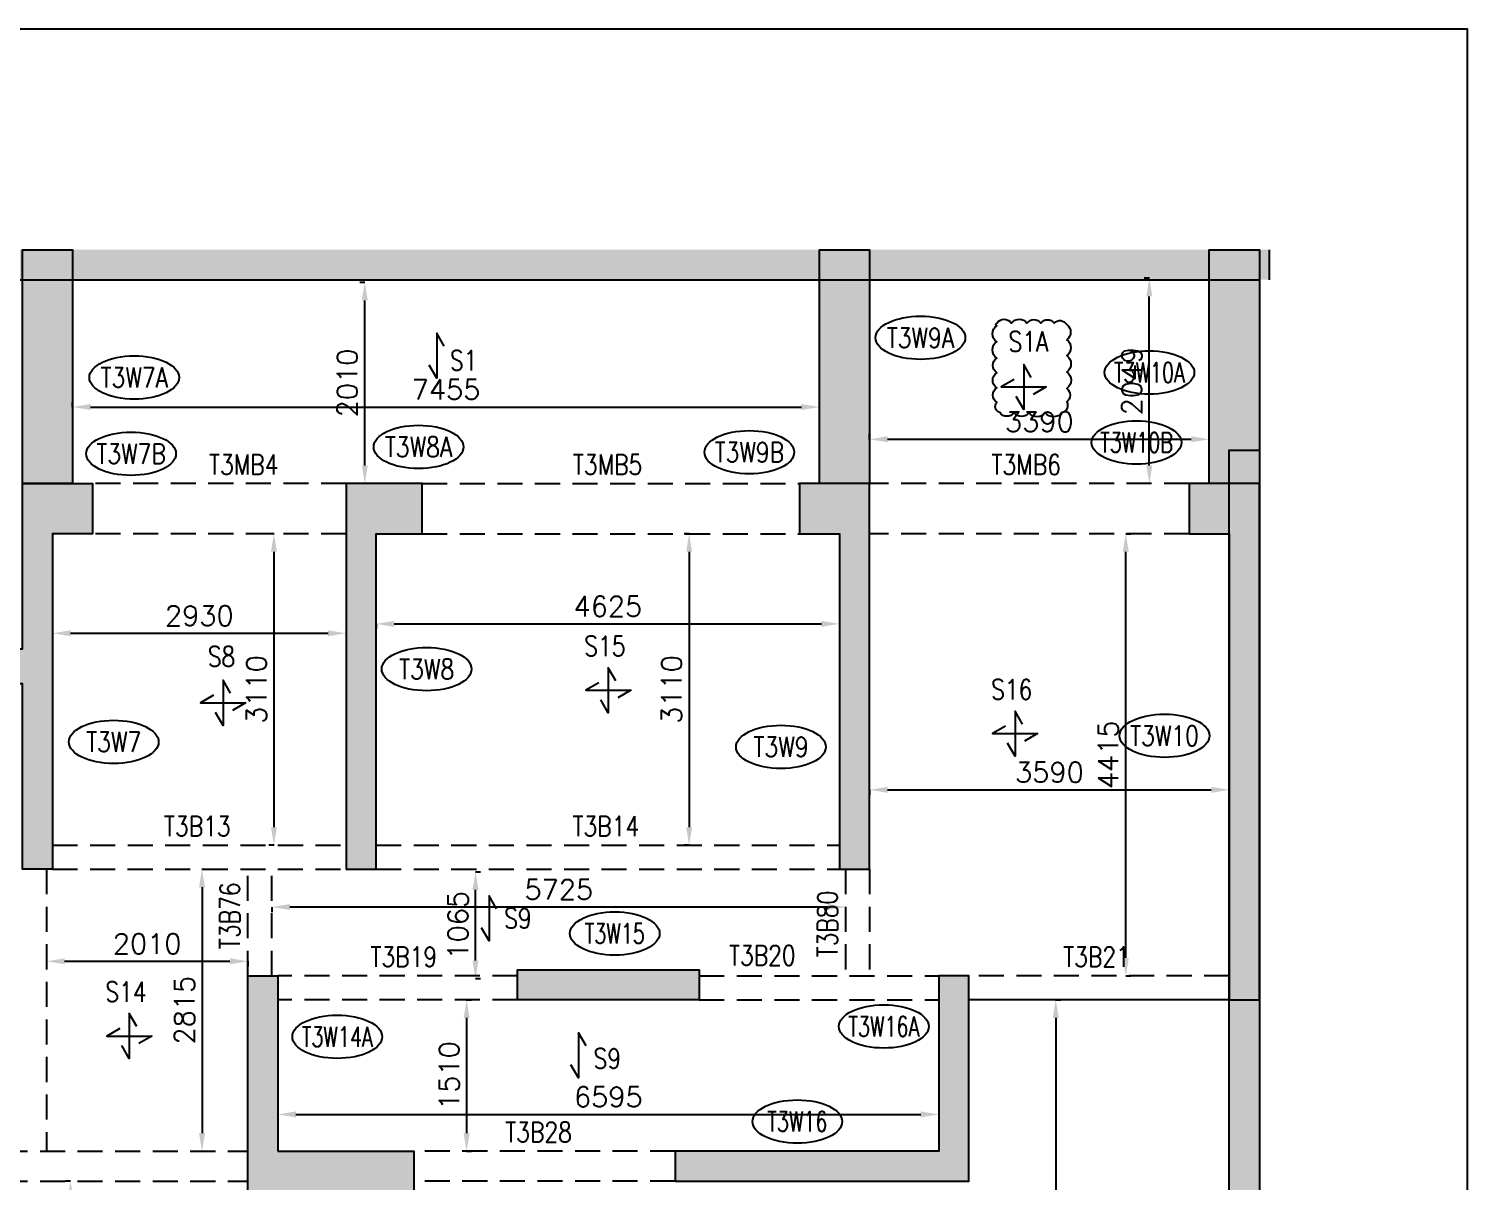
# Model space of a CAD drawing. Header units: millimetres. Extents: x 3105849 to 3692204, y 664613 to 1031566.
# Drawn here: x 3166426 to 3180783, y 689056 to 700563 of the extents above; entities that cross this region are included whole.
import ezdxf
from ezdxf.enums import TextEntityAlignment as Align

# ---------------------------------------------------------------- set-up
doc = ezdxf.new("R2010")
doc.units = ezdxf.units.MM
doc.header["$LTSCALE"] = 100
doc.header["$MEASUREMENT"] = 0
doc.linetypes.add('HIDDEN', pattern=[0.375, 0.25, -0.125])
for name, color, linetype in [('BEAM', 3, 'Continuous'), ('BEAM NO', 3, 'Continuous'), ('CLOUD R1 09.01.2026', 7, 'Continuous'), ('COL', 6, 'Continuous'), ('col solid', 20, 'Continuous'), ('COL-NO TOWR-T3', 8, 'Continuous'), ('POD BEAM', 3, 'Continuous'), ('PODIUM COL', 6, 'Continuous'), ('RET. WALL', 6, 'Continuous'), ('SLABS NO T2', 3, 'Continuous'), ('SYMBOL', 1, 'Continuous')]:
    doc.layers.add(name, color=color, linetype=linetype)
doc.layers.add('RET. WALL HATCH', color=40, linetype='Continuous', lineweight=15)
doc.layers.add('SLAB NO', color=3, linetype='Continuous', lineweight=35)
doc.styles.add('romance', font='romans.shx')
doc.styles.add('ROMANS', font='romans.shx', dxfattribs={"width": 0.8})
doc.dimstyles.new('100T', dxfattribs={"dimtxt": 200, "dimasz": 180, "dimexe": 50, "dimexo": 50, "dimgap": 75, "dimtad": 1, "dimdec": 0, "dimzin": 0, "dimdsep": 46, "dimtxsty": 'romance', "dimcen": 0.09, "dimdle": 150, "dimclrd": 11, "dimclre": 11, "dimclrt": 2, "dimadec": 0, "dimazin": 0, "dimtfac": 1, "dimtdec": 0, "dimtofl": 0, "dimtmove": 0, "dimatfit": 3, "dimfxl": 1, "dimtolj": 1, "dimtzin": 0, "dimarcsym": 0})

# ---------------------------------------------------------------- blocks, each defined once
blk = doc.blocks.new('A$C08c7907b')
at = {"layer": 'COL-NO TOWR-T3', "color": 8}
blk.add_ellipse((-503, 194, 0), major_axis=(448, 0), ratio=0.482829, dxfattribs=at)
at = {"layer": 'COL-NO TOWR-T3', "color": 3, "style": 'ROMANS', "width": 0.8}
blk.add_attdef('12345', text='', height=200, dxfattribs=at).set_placement((-503, 194, 0), align=Align.MIDDLE_CENTER)
blk = doc.blocks.new('A$C6DB00AAD')
at = {"layer": 'SYMBOL', "color": 2, "linetype": 'Continuous'}
blk.add_lwpolyline([(150, 320), (75, 450), (75, 0), (0, 130)], dxfattribs=at)
blk = doc.blocks.new('A$C7B313EF1')
at = {"layer": 'SYMBOL', "color": 2, "linetype": 'Continuous'}
for points in [[(300, 320), (225, 450), (225, 0), (150, 130)], [(130, 300), (0, 225), (450, 225), (320, 150)]]:
    blk.add_lwpolyline(points, dxfattribs=at)
blk = doc.blocks.new('*D2680')
at = {"layer": 'Defpoints', "color": 0, "transparency": 16777216}
for p in [(3170681, 692144, 0), (3170885, 692144), (3170681, 691079, 0)]:
    blk.add_point(p, dxfattribs=at)
at = {"layer": 'SLABS NO T2', "color": 11, "lineweight": -2, "transparency": 16777216}
for p, q in [((3170885, 692144), (3170935, 692144)), ((3170885, 691259), (3170885, 691964)), ((3170885, 691079), (3170935, 691079))]:
    blk.add_line(p, q, dxfattribs=at)
at = {"layer": 'SLABS NO T2', "color": 11, "transparency": 16777216}
for points in [[(3170855, 691964), (3170915, 691964), (3170885, 692144)], [(3170855, 691259), (3170915, 691259), (3170885, 691079)]]:
    blk.add_solid(points, dxfattribs=at)
at = {"layer": 'SLABS NO T2', "color": 2, "transparency": 16777216, "insert": (3170710, 691612), "char_height": 200, "attachment_point": 5, "rotation": 90, "style": 'romance'}
blk.add_mtext('\\A1;1065', dxfattribs=at)
blk = doc.blocks.new('*D2756')
at = {"layer": 'Defpoints', "color": 0, "transparency": 16777216}
for p in [(3174318, 696786), (3166863, 696021, 0), (3174318, 696021, 0)]:
    blk.add_point(p, dxfattribs=at)
at = {"layer": 'SLABS NO T2', "color": 11, "lineweight": -2, "transparency": 16777216}
for p, q in [((3166863, 696786), (3166863, 696836)), ((3167043, 696786), (3174138, 696786)), ((3174318, 696786), (3174318, 696836))]:
    blk.add_line(p, q, dxfattribs=at)
at = {"layer": 'SLABS NO T2', "color": 11, "transparency": 16777216}
for points in [[(3167043, 696816), (3167043, 696756), (3166863, 696786)], [(3174138, 696816), (3174138, 696756), (3174318, 696786)]]:
    blk.add_solid(points, dxfattribs=at)
at = {"layer": 'SLABS NO T2', "color": 2, "transparency": 16777216, "insert": (3170591, 696961), "char_height": 200, "attachment_point": 5, "style": 'romance'}
blk.add_mtext('\\A1;7455', dxfattribs=at)
blk = doc.blocks.new('*D2757')
at = {"layer": 'Defpoints', "color": 0, "transparency": 16777216}
for p in [(3169780, 698031), (3170353, 698031, 0), (3170353, 696021, 0)]:
    blk.add_point(p, dxfattribs=at)
at = {"layer": 'SLABS NO T2', "color": 11, "lineweight": -2, "transparency": 16777216}
for p, q in [((3169781, 698031), (3169730, 698031)), ((3169780, 696201), (3169780, 697851)), ((3169781, 696021), (3169730, 696021))]:
    blk.add_line(p, q, dxfattribs=at)
at = {"layer": 'SLABS NO T2', "color": 11, "transparency": 16777216}
for points in [[(3169750, 697851), (3169810, 697851), (3169780, 698031)], [(3169750, 696201), (3169810, 696201), (3169780, 696021)]]:
    blk.add_solid(points, dxfattribs=at)
at = {"layer": 'SLABS NO T2', "color": 2, "transparency": 16777216, "insert": (3169605, 697026), "char_height": 200, "attachment_point": 5, "rotation": 90, "style": 'romance'}
blk.add_mtext('\\A1;2010', dxfattribs=at)
blk = doc.blocks.new('*D2758')
at = {"layer": 'Defpoints', "color": 0, "transparency": 16777216}
for p in [(3166663, 695521), (3169593, 695521), (3169593, 694527)]:
    blk.add_point(p, dxfattribs=at)
at = {"layer": 'SLABS NO T2', "color": 11, "lineweight": -2, "transparency": 16777216}
for p, q in [((3166663, 694528), (3166663, 694477)), ((3166843, 694527), (3169413, 694527)), ((3169593, 694528), (3169593, 694477))]:
    blk.add_line(p, q, dxfattribs=at)
at = {"layer": 'SLABS NO T2', "color": 11, "transparency": 16777216}
for points in [[(3166843, 694557), (3166843, 694497), (3166663, 694527)], [(3169413, 694557), (3169413, 694497), (3169593, 694527)]]:
    blk.add_solid(points, dxfattribs=at)
at = {"layer": 'SLABS NO T2', "color": 2, "transparency": 16777216, "insert": (3168128, 694702), "char_height": 200, "attachment_point": 5, "style": 'romance'}
blk.add_mtext('\\A1;2930', dxfattribs=at)
blk = doc.blocks.new('*D2759')
at = {"layer": 'Defpoints', "color": 0, "transparency": 16777216}
for p in [(3169593, 695521), (3168873, 692411), (3169593, 692411, 0)]:
    blk.add_point(p, dxfattribs=at)
at = {"layer": 'SLABS NO T2', "color": 11, "lineweight": -2, "transparency": 16777216}
for p, q in [((3168874, 695521), (3168823, 695521)), ((3168873, 695341), (3168873, 692591)), ((3168874, 692411), (3168823, 692411))]:
    blk.add_line(p, q, dxfattribs=at)
at = {"layer": 'SLABS NO T2', "color": 11, "transparency": 16777216}
for points in [[(3168843, 695341), (3168903, 695341), (3168873, 695521)], [(3168843, 692591), (3168903, 692591), (3168873, 692411)]]:
    blk.add_solid(points, dxfattribs=at)
at = {"layer": 'SLABS NO T2', "color": 2, "transparency": 16777216, "insert": (3168698, 693966), "char_height": 200, "attachment_point": 5, "rotation": 90, "style": 'romance'}
blk.add_mtext('\\A1;3110', dxfattribs=at)
blk = doc.blocks.new('*D2760')
at = {"layer": 'Defpoints', "color": 0, "transparency": 16777216}
for p in [(3169893, 695521), (3174518, 695521), (3174518, 694621)]:
    blk.add_point(p, dxfattribs=at)
at = {"layer": 'SLABS NO T2', "color": 11, "lineweight": -2, "transparency": 16777216}
for p, q in [((3169893, 694622), (3169893, 694571)), ((3170073, 694621), (3174338, 694621)), ((3174518, 694622), (3174518, 694571))]:
    blk.add_line(p, q, dxfattribs=at)
at = {"layer": 'SLABS NO T2', "color": 11, "transparency": 16777216}
for points in [[(3170073, 694651), (3170073, 694591), (3169893, 694621)], [(3174338, 694651), (3174338, 694591), (3174518, 694621)]]:
    blk.add_solid(points, dxfattribs=at)
at = {"layer": 'SLABS NO T2', "color": 2, "transparency": 16777216, "insert": (3172206, 694796), "char_height": 200, "attachment_point": 5, "style": 'romance'}
blk.add_mtext('\\A1;4625', dxfattribs=at)
blk = doc.blocks.new('*D2761')
at = {"layer": 'Defpoints', "color": 0, "transparency": 16777216}
for p in [(3174518, 695521), (3173017, 692411), (3174518, 692411, 0)]:
    blk.add_point(p, dxfattribs=at)
at = {"layer": 'SLABS NO T2', "color": 11, "lineweight": -2, "transparency": 16777216}
for p, q in [((3173017, 695521), (3172967, 695521)), ((3173017, 695341), (3173017, 692591)), ((3173017, 692411), (3172967, 692411))]:
    blk.add_line(p, q, dxfattribs=at)
at = {"layer": 'SLABS NO T2', "color": 11, "transparency": 16777216}
for points in [[(3172987, 695341), (3173047, 695341), (3173017, 695521)], [(3172987, 692591), (3173047, 692591), (3173017, 692411)]]:
    blk.add_solid(points, dxfattribs=at)
at = {"layer": 'SLABS NO T2', "color": 2, "transparency": 16777216, "insert": (3172842, 693966), "char_height": 200, "attachment_point": 5, "rotation": 90, "style": 'romance'}
blk.add_mtext('\\A1;3110', dxfattribs=at)
blk = doc.blocks.new('*D2764')
at = {"layer": 'Defpoints', "color": 0, "transparency": 16777216}
for p in [(3166603, 692171), (3168613, 692171, 0), (3168613, 691252)]:
    blk.add_point(p, dxfattribs=at)
at = {"layer": 'SLABS NO T2', "color": 11, "lineweight": -2, "transparency": 16777216}
for p, q in [((3166603, 691253), (3166603, 691202)), ((3166783, 691252), (3168433, 691252)), ((3168613, 691253), (3168613, 691202))]:
    blk.add_line(p, q, dxfattribs=at)
at = {"layer": 'SLABS NO T2', "color": 11, "transparency": 16777216}
for points in [[(3166783, 691282), (3166783, 691222), (3166603, 691252)], [(3168433, 691282), (3168433, 691222), (3168613, 691252)]]:
    blk.add_solid(points, dxfattribs=at)
at = {"layer": 'SLABS NO T2', "color": 2, "transparency": 16777216, "insert": (3167608, 691427), "char_height": 200, "attachment_point": 5, "style": 'romance'}
blk.add_mtext('\\A1;2010', dxfattribs=at)
blk = doc.blocks.new('*D2765')
at = {"layer": 'Defpoints', "color": 0, "transparency": 16777216}
for p in [(3166663, 692171), (3166747, 689356, 0), (3168155, 689356)]:
    blk.add_point(p, dxfattribs=at)
at = {"layer": 'SLABS NO T2', "color": 11, "lineweight": -2, "transparency": 16777216}
for p, q in [((3168154, 692171), (3168205, 692171)), ((3168155, 691991), (3168155, 689536)), ((3168154, 689356), (3168205, 689356))]:
    blk.add_line(p, q, dxfattribs=at)
at = {"layer": 'SLABS NO T2', "color": 11, "transparency": 16777216}
for points in [[(3168125, 691991), (3168185, 691991), (3168155, 692171)], [(3168125, 689536), (3168185, 689536), (3168155, 689356)]]:
    blk.add_solid(points, dxfattribs=at)
at = {"layer": 'SLABS NO T2', "color": 2, "transparency": 16777216, "insert": (3167980, 690764), "char_height": 200, "attachment_point": 5, "rotation": 90, "style": 'romance'}
blk.add_mtext('\\A1;2815', dxfattribs=at)
blk = doc.blocks.new('*D2766')
at = {"layer": 'Defpoints', "color": 0, "transparency": 16777216}
for p in [(3168853, 692171, 0), (3174578, 692171, 0), (3168853, 691794)]:
    blk.add_point(p, dxfattribs=at)
at = {"layer": 'SLABS NO T2', "color": 11, "lineweight": -2, "transparency": 16777216}
for p, q in [((3168853, 691794), (3168853, 691744)), ((3174398, 691794), (3169033, 691794)), ((3174578, 691794), (3174578, 691744))]:
    blk.add_line(p, q, dxfattribs=at)
at = {"layer": 'SLABS NO T2', "color": 11, "transparency": 16777216}
for points in [[(3169033, 691824), (3169033, 691764), (3168853, 691794)], [(3174398, 691824), (3174398, 691764), (3174578, 691794)]]:
    blk.add_solid(points, dxfattribs=at)
at = {"layer": 'SLABS NO T2', "color": 2, "transparency": 16777216, "insert": (3171716, 691969), "char_height": 200, "attachment_point": 5, "style": 'romance'}
blk.add_mtext('\\A1;5725', dxfattribs=at)
blk = doc.blocks.new('*D2767')
at = {"layer": 'Defpoints', "color": 0, "transparency": 16777216}
for p in [(3168913, 690866, 0), (3168913, 689356), (3170796, 689356)]:
    blk.add_point(p, dxfattribs=at)
at = {"layer": 'SLABS NO T2', "color": 11, "lineweight": -2, "transparency": 16777216}
for p, q in [((3170795, 690866), (3170846, 690866)), ((3170796, 690686), (3170796, 689536)), ((3170795, 689356), (3170846, 689356))]:
    blk.add_line(p, q, dxfattribs=at)
at = {"layer": 'SLABS NO T2', "color": 11, "transparency": 16777216}
for points in [[(3170766, 690686), (3170826, 690686), (3170796, 690866)], [(3170766, 689536), (3170826, 689536), (3170796, 689356)]]:
    blk.add_solid(points, dxfattribs=at)
at = {"layer": 'SLABS NO T2', "color": 2, "transparency": 16777216, "insert": (3170621, 690111), "char_height": 200, "attachment_point": 5, "rotation": 90, "style": 'romance'}
blk.add_mtext('\\A1;1510', dxfattribs=at)
blk = doc.blocks.new('*D2768')
at = {"layer": 'Defpoints', "color": 0, "transparency": 16777216}
for p in [(3168913, 690866, 0), (3175508, 690866, 0), (3175508, 689723)]:
    blk.add_point(p, dxfattribs=at)
at = {"layer": 'SLABS NO T2', "color": 11, "lineweight": -2, "transparency": 16777216}
for p, q in [((3168913, 689724), (3168913, 689673)), ((3169093, 689723), (3175328, 689723)), ((3175508, 689724), (3175508, 689673))]:
    blk.add_line(p, q, dxfattribs=at)
at = {"layer": 'SLABS NO T2', "color": 11, "transparency": 16777216}
for points in [[(3169093, 689753), (3169093, 689693), (3168913, 689723)], [(3175328, 689753), (3175328, 689693), (3175508, 689723)]]:
    blk.add_solid(points, dxfattribs=at)
at = {"layer": 'SLABS NO T2', "color": 2, "transparency": 16777216, "insert": (3172211, 689898), "char_height": 200, "attachment_point": 5, "style": 'romance'}
blk.add_mtext('\\A1;6595', dxfattribs=at)
blk = doc.blocks.new('*D2769')
at = {"layer": 'Defpoints', "color": 0, "transparency": 16777216}
for p in [(3178208, 696464), (3174818, 696021, 0), (3178208, 696021, 0)]:
    blk.add_point(p, dxfattribs=at)
at = {"layer": 'SLABS NO T2', "color": 11, "lineweight": -2, "transparency": 16777216}
for p, q in [((3174818, 696463), (3174818, 696514)), ((3174998, 696464), (3178028, 696464)), ((3178208, 696463), (3178208, 696514))]:
    blk.add_line(p, q, dxfattribs=at)
at = {"layer": 'SLABS NO T2', "color": 11, "transparency": 16777216}
for points in [[(3174998, 696494), (3174998, 696434), (3174818, 696464)], [(3178028, 696494), (3178028, 696434), (3178208, 696464)]]:
    blk.add_solid(points, dxfattribs=at)
at = {"layer": 'SLABS NO T2', "color": 2, "transparency": 16777216, "insert": (3176513, 696639), "char_height": 200, "attachment_point": 5, "style": 'romance'}
blk.add_mtext('\\A1;3390', dxfattribs=at)
blk = doc.blocks.new('*D2770')
at = {"layer": 'Defpoints', "color": 0, "transparency": 16777216}
for p in [(3177610, 698071), (3178208, 698071, 0), (3178208, 696021, 0)]:
    blk.add_point(p, dxfattribs=at)
at = {"layer": 'SLABS NO T2', "color": 11, "lineweight": -2, "transparency": 16777216}
for p, q in [((3177611, 698071), (3177560, 698071)), ((3177610, 696201), (3177610, 697891)), ((3177611, 696021), (3177560, 696021))]:
    blk.add_line(p, q, dxfattribs=at)
at = {"layer": 'SLABS NO T2', "color": 11, "transparency": 16777216}
for points in [[(3177580, 697891), (3177640, 697891), (3177610, 698071)], [(3177580, 696201), (3177640, 696201), (3177610, 696021)]]:
    blk.add_solid(points, dxfattribs=at)
at = {"layer": 'SLABS NO T2', "color": 2, "transparency": 16777216, "insert": (3177435, 697046), "char_height": 200, "attachment_point": 5, "rotation": 90, "style": 'romance'}
blk.add_mtext('\\A1;2049', dxfattribs=at)
blk = doc.blocks.new('*D2771')
at = {"layer": 'Defpoints', "color": 0, "transparency": 16777216}
for p in [(3174818, 695521, 0), (3178408, 695521), (3178408, 692964)]:
    blk.add_point(p, dxfattribs=at)
at = {"layer": 'SLABS NO T2', "color": 11, "lineweight": -2, "transparency": 16777216}
for p, q in [((3174818, 692965), (3174818, 692914)), ((3174998, 692964), (3178228, 692964)), ((3178408, 692965), (3178408, 692914))]:
    blk.add_line(p, q, dxfattribs=at)
at = {"layer": 'SLABS NO T2', "color": 11, "transparency": 16777216}
for points in [[(3174998, 692994), (3174998, 692934), (3174818, 692964)], [(3178228, 692994), (3178228, 692934), (3178408, 692964)]]:
    blk.add_solid(points, dxfattribs=at)
at = {"layer": 'SLABS NO T2', "color": 2, "transparency": 16777216, "insert": (3176613, 693139), "char_height": 200, "attachment_point": 5, "style": 'romance'}
blk.add_mtext('\\A1;3590', dxfattribs=at)
blk = doc.blocks.new('*D2772')
at = {"layer": 'Defpoints', "color": 0, "transparency": 16777216}
for p in [(3174818, 695521, 0), (3177375, 695521), (3174818, 691106, 0)]:
    blk.add_point(p, dxfattribs=at)
at = {"layer": 'SLABS NO T2', "color": 11, "lineweight": -2, "transparency": 16777216}
for p, q in [((3177374, 695521), (3177425, 695521)), ((3177375, 691286), (3177375, 695341)), ((3177374, 691106), (3177425, 691106))]:
    blk.add_line(p, q, dxfattribs=at)
at = {"layer": 'SLABS NO T2', "color": 11, "transparency": 16777216}
for points in [[(3177345, 695341), (3177405, 695341), (3177375, 695521)], [(3177345, 691286), (3177405, 691286), (3177375, 691106)]]:
    blk.add_solid(points, dxfattribs=at)
at = {"layer": 'SLABS NO T2', "color": 2, "transparency": 16777216, "insert": (3177200, 693314), "char_height": 200, "attachment_point": 5, "rotation": 90, "style": 'romance'}
blk.add_mtext('\\A1;4415', dxfattribs=at)
blk = doc.blocks.new('*D2774')
at = {"layer": 'Defpoints', "color": 0, "transparency": 16777216}
for p in [(3175808, 690866, 0), (3175808, 682206, 0), (3176676, 682206)]:
    blk.add_point(p, dxfattribs=at)
at = {"layer": 'SLABS NO T2', "color": 11, "lineweight": -2, "transparency": 16777216}
for p, q in [((3176675, 690866), (3176726, 690866)), ((3176676, 690686), (3176676, 682386)), ((3176675, 682206), (3176726, 682206))]:
    blk.add_line(p, q, dxfattribs=at)
at = {"layer": 'SLABS NO T2', "color": 11, "transparency": 16777216}
for points in [[(3176646, 690686), (3176706, 690686), (3176676, 690866)], [(3176646, 682386), (3176706, 682386), (3176676, 682206)]]:
    blk.add_solid(points, dxfattribs=at)
at = {"layer": 'SLABS NO T2', "color": 2, "transparency": 16777216, "insert": (3176501, 686536), "char_height": 200, "attachment_point": 5, "rotation": 90, "style": 'romance'}
blk.add_mtext('\\A1;8660', dxfattribs=at)
blk = doc.blocks.new('*D2783')
at = {"layer": 'Defpoints', "color": 0, "transparency": 16777216}
for p in [(3163135, 689183, 0), (3168585, 689183, 0), (3168585, 688324)]:
    blk.add_point(p, dxfattribs=at)
at = {"layer": 'SLABS NO T2', "color": 11, "lineweight": -2, "transparency": 16777216}
for p, q in [((3163135, 688325), (3163135, 688274)), ((3163315, 688324), (3168405, 688324)), ((3168585, 688325), (3168585, 688274))]:
    blk.add_line(p, q, dxfattribs=at)
at = {"layer": 'SLABS NO T2', "color": 11, "transparency": 16777216}
for points in [[(3163315, 688354), (3163315, 688294), (3163135, 688324)], [(3168405, 688354), (3168405, 688294), (3168585, 688324)]]:
    blk.add_solid(points, dxfattribs=at)
at = {"layer": 'SLABS NO T2', "color": 2, "transparency": 16777216, "insert": (3165860, 688499), "char_height": 200, "attachment_point": 5, "style": 'romance'}
blk.add_mtext('\\A1;5450', dxfattribs=at)
blk = doc.blocks.new('*D2784')
at = {"layer": 'Defpoints', "color": 0, "transparency": 16777216}
for p in [(3168613, 689056, 0), (3166843, 686655), (3168613, 686655)]:
    blk.add_point(p, dxfattribs=at)
at = {"layer": 'SLABS NO T2', "color": 11, "lineweight": -2, "transparency": 16777216}
for p, q in [((3166844, 689056), (3166793, 689056)), ((3166843, 688876), (3166843, 686835)), ((3166844, 686655), (3166793, 686655))]:
    blk.add_line(p, q, dxfattribs=at)
at = {"layer": 'SLABS NO T2', "color": 11, "transparency": 16777216}
for points in [[(3166813, 688876), (3166873, 688876), (3166843, 689056)], [(3166813, 686835), (3166873, 686835), (3166843, 686655)]]:
    blk.add_solid(points, dxfattribs=at)
at = {"layer": 'SLABS NO T2', "color": 2, "transparency": 16777216, "insert": (3166668, 687856), "char_height": 200, "attachment_point": 5, "rotation": 90, "style": 'romance'}
blk.add_mtext('\\A1;2401', dxfattribs=at)

msp = doc.modelspace()

# ---------------------------------------------------------------- hatches: boundary and pattern name
at = {"layer": 'col solid'}
h = msp.add_hatch(color=256, dxfattribs=at)
h.dxf.hatch_style = 1
h.paths.add_polyline_path([(3166363.1, 696021.4), (3166363.1, 698356.4), (3166863.1, 698356.4), (3166863.1, 696021.4)])
h = msp.add_hatch(color=256, dxfattribs=at)
h.dxf.hatch_style = 1
h.paths.add_polyline_path([(3174318.3, 696021.4), (3174318.3, 698356.4), (3174818.3, 698356.4), (3174818.3, 696021.4)])
h = msp.add_hatch(color=256, dxfattribs=at)
h.dxf.hatch_style = 1
h.paths.add_polyline_path([(3178208.1, 696021.4), (3178208.1, 698356.4), (3178708.1, 698356.4), (3178708.1, 696021.4)])
h = msp.add_hatch(color=256, dxfattribs=at)
h.dxf.hatch_style = 1
h.paths.add_polyline_path([(3166663.1, 692171.4), (3166363.1, 692171.4), (3166363.1, 694021.4), (3166038.1, 694021.4), (3166038.1, 694371.4), (3166363.1, 694371.4), (3166363.1, 696021.4), (3167063.1, 696021.4), (3167063.1, 695521.4), (3166663.1, 695521.4)])
h = msp.add_hatch(color=256, dxfattribs=at)
h.dxf.hatch_style = 1
h.paths.add_polyline_path([(3169893.1, 692171.4), (3169893.1, 695521.4), (3170353.1, 695521.4), (3170353.1, 696021.4), (3169593.1, 696021.4), (3169593.1, 692171.4)])
h = msp.add_hatch(color=256, dxfattribs=at)
h.dxf.hatch_style = 1
h.paths.add_polyline_path([(3174818.1, 692171.4), (3174818.1, 696021.4), (3174118.1, 696021.4), (3174118.1, 695521.4), (3174518.1, 695521.4), (3174518.1, 692171.4)])
h = msp.add_hatch(color=256, dxfattribs=at)
h.dxf.hatch_style = 1
h.paths.add_polyline_path([(3178408.1, 695521.4), (3178408.1, 690866.4), (3178708.1, 690866.4), (3178708.1, 696021.4), (3178008.1, 696021.4), (3178008.1, 695521.4)])
h = msp.add_hatch(color=256, dxfattribs=at)
h.dxf.hatch_style = 1
h.paths.add_polyline_path([(3171303.1, 690866.4), (3171303.1, 691166.4), (3173118.1, 691166.4), (3173118.1, 690866.4)])
h = msp.add_hatch(color=256, dxfattribs=at)
h.dxf.hatch_style = 1
h.paths.add_polyline_path([(3168913.1, 689356.4), (3170268.1, 689356.4), (3170268.1, 688706.4), (3168613.1, 688706.4), (3168613.1, 691106.4), (3168913.1, 691106.4)])
h = msp.add_hatch(color=256, dxfattribs=at)
h.dxf.hatch_style = 1
h.paths.add_polyline_path([(3172878.1, 689056.4), (3175808.1, 689056.4), (3175808.1, 691106.4), (3175508.1, 691106.4), (3175508.1, 689356.4), (3172878.1, 689356.4)])
at = {"layer": 'RET. WALL HATCH'}
h = msp.add_hatch(color=256, dxfattribs=at)
h.dxf.hatch_style = 1
h.paths.add_polyline_path([(3178808.1, 698356.5), (3163162.9, 698356.4), (3163162.9, 698056.4), (3178808.1, 698056.5)])
h = msp.add_hatch(color=256, dxfattribs=at)
h.dxf.hatch_style = 1
h.paths.add_polyline_path([(3178708.1, 696356.4), (3178708.1, 678251.4), (3178408.1, 678251.4), (3178408.1, 696356.4)])

# ---------------------------------------------------------------- linework, layer by layer
at = {"layer": 'BEAM', "linetype": 'HIDDEN', "ltscale": 10}
for p, q in [((3169593.1, 696021.4), (3167062.3, 696021.4, 0.3)), ((3170353.1, 696021.4, 0.3), (3174118.1, 696021.4, 0.3)), ((3178008.1, 696021.4, 0.3), (3174818.1, 696021.4, 0.3)), ((3169593.1, 695521.4), (3167062.3, 695521.4, 0.3)), ((3170353.1, 695521.4, 0.3), (3174118.1, 695521.4, 0.3)), ((3178008.1, 695521.4, 0.3), (3174818.1, 695521.4, 0.3)), ((3166663.1, 692411.4, 0.3), (3169593.1, 692411.4, 0.3)), ((3169893.1, 692411.4, 0.3), (3174518.1, 692411.4, 0.3)), ((3166603.1, 692171.4), (3166603.1, 689356.4, 0.2)), ((3166663, 692171.4), (3169593.1, 692171.4)), ((3168613.1, 691106.4, 0.3), (3168613.1, 692171.4, 0.3)), ((3168853.1, 691106.4, 0.3), (3168853.1, 692171.4, 0.3)), ((3169893.1, 692171.4, 0.3), (3174518.9, 692171.4)), ((3174578.1, 692171.4, 0.3), (3174578.1, 691106.4, 0.3)), ((3174818.1, 692171.4, 0.3), (3174818.1, 691106.4, 0.3)), ((3171303.1, 691106.4, 0.3), (3168913.1, 691106.4)), ((3173118.1, 691106.4, 0.3), (3175508.1, 691106.4)), ((3178408.1, 691106.4, 0.3), (3175808.1, 691106.4, 0.3)), ((3171303.1, 690866.4, 0.3), (3168913.1, 690866.4, 0.3)), ((3173118.1, 690866.4, 0.3), (3175508.1, 690866.4, 0.3)), ((3163163.1, 689356.4, 0), (3168613.1, 689356.4, 0.3)), ((3172878.1, 689356.4, 0.3), (3170268.1, 689356.4, 0.3)), ((3163163.1, 689056.4, 0.3), (3168613.1, 689056.4, 0.3))]:
    msp.add_line(p, q, dxfattribs=at)
at = {"layer": 'BEAM'}
msp.add_line((3178408.1, 690866.4, 0.3), (3175808.1, 690866.4, 0.3), dxfattribs=at)
at = {"layer": 'CLOUD R1 09.01.2026'}
msp.add_lwpolyline([(3176086.4, 697623, -0.5206), (3176235.5, 697623, -0.5206), (3176389.1, 697623, -0.5206), (3176526.4, 697623, -0.5206), (3176660.5, 697623, -0.5206), (3176785.3, 697609.8, -0.5206), (3176785.3, 697458.1, -0.5206), (3176785.3, 697299.5, -0.5206), (3176785.3, 697135.6, -0.5206), (3176785.3, 696970.3, -0.5206), (3176785.3, 696836.5, -0.5206), (3176736.2, 696730.1, -0.5206), (3176570.7, 696730.1, -0.5206), (3176409.9, 696730.1, -0.5206), (3176258.6, 696730.1, -0.5206), (3176116.7, 696730.1, -0.5206), (3176086.4, 696833.5, -0.5206), (3176086.4, 696977.4, -0.5206), (3176086.4, 697128.6, -0.5206), (3176086.4, 697274.5, -0.5206), (3176086.4, 697438.5, -0.5206), (3176086.4, 697596.6, -0.5206), (3176086.4, 697623, -0.5206)], format="xyb", close=True, dxfattribs=at)
at = {"layer": 'COL', "elevation": 0}
for points in [[(3166363.1, 696021.4), (3166363.1, 698356.4), (3166863.1, 698356.4), (3166863.1, 696021.4)], [(3174318.3, 696021.4), (3174318.3, 698356.4), (3174818.3, 698356.4), (3174818.3, 696021.4)]]:
    msp.add_lwpolyline(points, close=True, dxfattribs=at)
at = {"layer": 'COL'}
for points in [[(3166663.1, 692171.4), (3166363.1, 692171.4), (3166363.1, 694021.4), (3166038.1, 694021.4), (3166038.1, 694371.4), (3166363.1, 694371.4), (3166363.1, 696021.4), (3167063.1, 696021.4), (3167063.1, 695521.4), (3166663.1, 695521.4)], [(3174818.1, 692171.4), (3174818.1, 696021.4), (3174118.1, 696021.4), (3174118.1, 695521.4), (3174518.1, 695521.4), (3174518.1, 692171.4)], [(3178408.1, 695521.4), (3178408.1, 690866.4), (3178708.1, 690866.4), (3178708.1, 696021.4), (3178008.1, 696021.4), (3178008.1, 695521.4)], [(3171303.1, 690866.4), (3171303.1, 691166.4), (3173118.1, 691166.4), (3173118.1, 690866.4)], [(3168913.1, 689356.4), (3170268.1, 689356.4), (3170268.1, 688706.4), (3168613.1, 688706.4), (3168613.1, 691106.4), (3168913.1, 691106.4)], [(3172878.1, 689056.4), (3175808.1, 689056.4), (3175808.1, 691106.4), (3175508.1, 691106.4), (3175508.1, 689356.4), (3172878.1, 689356.4)]]:
    msp.add_lwpolyline(points, close=True, dxfattribs=at)
msp.add_lwpolyline([(3169893.1, 692171.4), (3169893.1, 695521.4), (3170353.1, 695521.4), (3170353.1, 696021.4), (3169593.1, 696021.4), (3169593.1, 692171.4), (3169893.1, 692171.4)], dxfattribs=at)
at = {"layer": 'POD BEAM', "linetype": 'HIDDEN', "ltscale": 10}
msp.add_line((3172878.1, 689056.4, 0.3), (3170268.1, 689056.4, 0.3), dxfattribs=at)
at = {"layer": 'PODIUM COL', "elevation": 0}
msp.add_lwpolyline([(3178208.1, 696021.4), (3178208.1, 698356.4), (3178708.1, 698356.4), (3178708.1, 696021.4)], close=True, dxfattribs=at)
at = {"layer": 'RET. WALL', "elevation": -0.3}
for points in [[(3163162.9, 698356.4), (3163162.9, 698056.4), (3178708.1, 698056.5)], [(3178808.1, 698056.5), (3178808.1, 698056.5), (3178808.1, 698356.5)]]:
    msp.add_lwpolyline(points, dxfattribs=at)
msp.add_lwpolyline([(3178708.1, 696356.4), (3178708.1, 678251.4), (3178408.1, 678251.4), (3178408.1, 696356.4)], close=True, dxfattribs=at)
at = {"layer": 'SLABS NO T2', "color": 7}
msp.add_lwpolyline([(3138759.5, 700562.8), (3180783, 700562.8), (3180783, 664612.9), (3138759.5, 664612.9)], close=True, dxfattribs=at)

# ---------------------------------------------------------------- block references
at = {"layer": 'COL-NO TOWR-T3'}
for p, values in [((3175828.4, 697283.8, 0), {'12345': 'T3W9A'}), ((3167982, 696886.7, 0), {'12345': 'T3W7A'}), ((3170819.5, 696193.3, 0), {'12345': 'T3W8A'}), ((3167949.7, 696125.8, 0), {'12345': 'T3W7B'}), ((3174120.9, 696140.3, 0), {'12345': 'T3W9B'}), ((3170900.1, 693975.8, 0), {'12345': 'T3W8'}), ((3167776.6, 693248.5, 0.3), {'12345': 'T3W7'}), ((3174436.6, 693198.2, 0), {'12345': 'T3W9'}), ((3178264.7, 693309.9, 0), {'12345': 'T3W10'})]:
    msp.add_blockref('A$C08c7907b', p, dxfattribs=at).add_auto_attribs(values)
ref = msp.add_blockref('A$C08c7907b', (3178113.4, 696936.8, 0), dxfattribs=at)
ref.add_attrib('12345', 'T3W10A', dxfattribs={"color": 3, "height": 200, "style": 'ROMANS', "width": 0.7}).set_placement((3177610.3, 697130.6), align=Align.MIDDLE_CENTER)
ref = msp.add_blockref('A$C08c7907b', (3177985.2, 696237.8, -0.4), dxfattribs=at)
ref.add_attrib('12345', 'T3W10B', dxfattribs={"color": 3, "height": 200, "style": 'ROMANS', "width": 0.7}).set_placement((3177482, 696431.7, -0.4), align=Align.MIDDLE_CENTER)
ref = msp.add_blockref('A$C08c7907b', (3172777.6, 691335.6, 0), dxfattribs=at)
ref.add_attrib('12345', 'T3W15', dxfattribs={"color": 3, "height": 200, "style": 'ROMANS', "width": 0.7}).set_placement((3172274.5, 691529.5), align=Align.MIDDLE_CENTER)
ref = msp.add_blockref('A$C08c7907b', (3175463.2, 690407.4, 0), dxfattribs=at)
ref.add_attrib('12345', 'T3W16A', dxfattribs={"color": 3, "height": 200, "style": 'ROMANS', "width": 0.7}).set_placement((3174960.1, 690601.2), align=Align.MIDDLE_CENTER)
ref = msp.add_blockref('A$C08c7907b', (3170007.9, 690304.4, 0), dxfattribs=at)
ref.add_attrib('12345', 'T3W14A', dxfattribs={"color": 3, "height": 200, "style": 'ROMANS', "width": 0.7}).set_placement((3169504.8, 690498.2), align=Align.MIDDLE_CENTER)
ref = msp.add_blockref('A$C08c7907b', (3174599.8, 689457.7, 0), dxfattribs=at)
ref.add_attrib('12345', 'T3W16', dxfattribs={"color": 3, "height": 200, "style": 'ROMANS', "width": 0.7}).set_placement((3174096.7, 689651.6), align=Align.MIDDLE_CENTER)
at = {"layer": 'SYMBOL', "linetype": 'ByBlock'}
for name, p in [('A$C6DB00AAD', (3170423.5, 697074.6)), ('A$C7B313EF1', (3176131.4, 696761.8)), ('A$C7B313EF1', (3171984.3, 693733.2)), ('A$C7B313EF1', (3168139.9, 693607.6)), ('A$C7B313EF1', (3176044.9, 693300)), ('A$C6DB00AAD', (3170945.9, 691456.7, 0)), ('A$C7B313EF1', (3167204.2, 690280.7)), ('A$C6DB00AAD', (3171837.7, 690088))]:
    msp.add_blockref(name, p, dxfattribs=at)

# ---------------------------------------------------------------- texts
at = {"layer": 'BEAM NO', "ltscale": 50, "style": 'ROMANS', "width": 0.8}
for s, p in [('T3MB4', (3168225.1, 696110.9, -0.1)), ('T3MB5', (3171857.2, 696110.9, 0)), ('T3MB6', (3176034.7, 696110.9, 0)), ('T3B13', (3167775.4, 692500.9, 0)), ('T3B14', (3171852.9, 692500.9, 0)), ('T3B19', (3169835.6, 691196.7, -0.2)), ('T3B20', (3173414.9, 691211.2, -0.2)), ('T3B21', (3176750.3, 691196.7, -0.1)), ('T3B28', (3171181.6, 689446.7, -0.1))]:
    msp.add_text(s, height=200, dxfattribs=at).set_placement(p)
for s, p in [('T3B76', (3168533.2, 691374.4, -0.7)), ('T3B80', (3174498.2, 691291.6, -0.7))]:
    msp.add_text(s, height=200, rotation=90, dxfattribs=at).set_placement(p)
at = {"layer": 'SLAB NO', "ltscale": 50, "style": 'ROMANS', "width": 0.8}
for s, p in [('S1A', (3176204.4, 697339.2, -1)), ('S1', (3170629.7, 697151.5, -1)), ('S15', (3171970.2, 694299.5, -1)), ('S8', (3168212.7, 694194.9, -1)), ('S16', (3176030.8, 693866.3, -1)), ('S9', (3171170.9, 691581.4, -1)), ('S14', (3167190.1, 690847, -1)), ('S9', (3172062.8, 690181.2, -1))]:
    msp.add_text(s, height=200, dxfattribs=at).set_placement(p)

# ---------------------------------------------------------------- dimensions: what is measured, and where the dimension line sits
at = {"layer": 'SLABS NO T2'}
for base, p1, p2, picture, middle in [((3177610.3, 698070.7), (3178208.1, 696021.4, 0), (3178208.1, 698070.7, 0), '*D2770', (3177435.3, 697046)), ((3169780.1, 698031.2), (3170353.1, 696021.4, 0.3), (3170353.1, 698031.2, 0.3), '*D2757', (3169605.1, 697026.3)), ((3168872.8, 692411.4), (3169593.1, 695521.4), (3169593.1, 692411.4, 0.3), '*D2759', (3168697.8, 693966.4)), ((3173016.6, 692411.4), (3174518.1, 695521.4), (3174518.1, 692411.4, 0.3), '*D2761', (3172841.6, 693966.4)), ((3177374.8, 695521.4), (3174818.1, 691106.4, 0.3), (3174818.1, 695521.4, 0.3), '*D2772', (3177199.8, 693313.9)), ((3168155.1, 689356.4), (3166663.1, 692171.4), (3166746.8, 689356.4, 0.2), '*D2765', (3167980.1, 690763.9)), ((3170885.5, 692144.3), (3170681.2, 691079.3, 0.3), (3170681.2, 692144.3, 0.3), '*D2680', (3170710.5, 691611.8)), ((3170795.8, 689356.4), (3168913.1, 690866.4, 0.3), (3168913.1, 689356.4), '*D2767', (3170620.8, 690111.4)), ((3176675.5, 682206.4), (3175808.1, 690866.4, 0.3), (3175808.1, 682206.4, 0.3), '*D2774', (3176500.5, 686536.4)), ((3166843, 686655.4), (3168613.1, 689056.4, 0.3), (3168613.2, 686655.4), '*D2784', (3166668, 687855.9))]:
    dim = msp.add_linear_dim(base=base, p1=p1, p2=p2, angle=90, dimstyle='100T', override={"dimfxl": 0.75, "dimfxlon": 1}, dxfattribs=at)
    dim.commit()
    dim.dimension.update_dxf_attribs({"geometry": picture, "text_midpoint": middle})
for base, p1, p2, picture, middle in [((3174318.3, 696786.4), (3166863.1, 696021.4, 0), (3174318.3, 696021.4, 0), '*D2756', (3170590.7, 696961.4)), ((3178208.1, 696463.7), (3174818.1, 696021.4, 0.3), (3178208.1, 696021.4, 0), '*D2769', (3176513.1, 696638.7)), ((3169593.1, 694526.8), (3166663.1, 695521.4), (3169593.1, 695521.4), '*D2758', (3168128.1, 694701.8)), ((3174518.1, 694621.5), (3169893.1, 695521.4), (3174518.1, 695521.4), '*D2760', (3172205.6, 694796.5)), ((3178408.1, 692963.8), (3174818.1, 695521.4, 0.3), (3178408.1, 695521.4), '*D2771', (3176613.1, 693138.8)), ((3168613.1, 691252.4), (3166603.1, 692171.4), (3168613.1, 692171.4, 0.3), '*D2764', (3167608.1, 691427.4)), ((3168853.1, 691793.6), (3174578.1, 692171.4, 0.3), (3168853.1, 692171.4, 0.3), '*D2766', (3171715.6, 691968.6)), ((3175508.1, 689723.5), (3168913.1, 690866.4, 0.3), (3175508.1, 690866.4, 0.3), '*D2768', (3172210.6, 689898.5)), ((3168585.1, 688323.8), (3163135.1, 689182.6, 0.3), (3168585.1, 689182.6, 0.3), '*D2783', (3165860.1, 688498.8))]:
    dim = msp.add_linear_dim(base=base, p1=p1, p2=p2, dimstyle='100T', override={"dimfxl": 0.75, "dimfxlon": 1}, dxfattribs=at)
    dim.commit()
    dim.dimension.update_dxf_attribs({"geometry": picture, "text_midpoint": middle})

doc.saveas('drawing.dxf')
